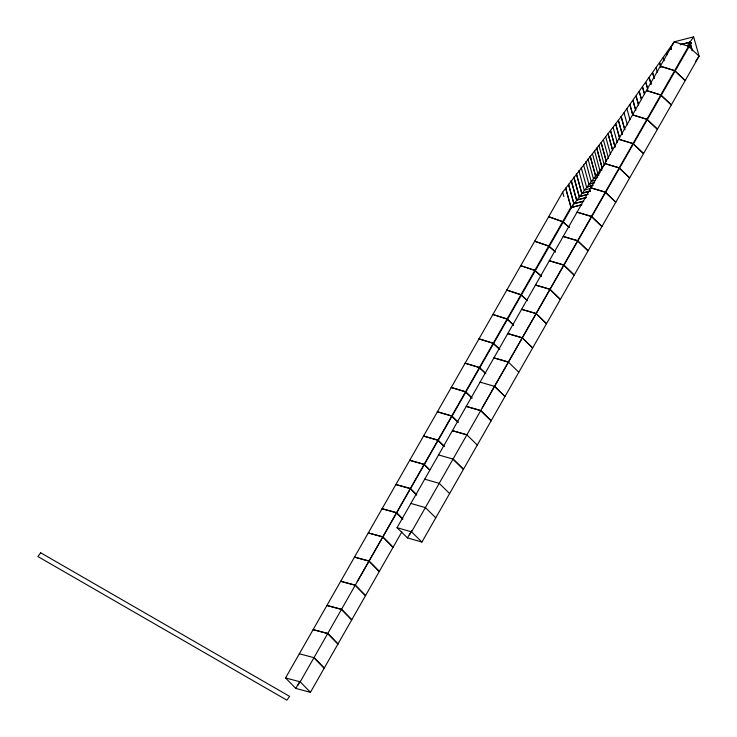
<?xml version="1.0" encoding="UTF-8"?>
<svg xmlns="http://www.w3.org/2000/svg" width="737" height="737" viewBox="0 0 737 737"><rect width="100%" height="100%" fill="white"/><g stroke="black" fill="none" stroke-linecap="round" stroke-linejoin="round"><path stroke-width="1.11" d="M401.905 531.782L310.452 692.301L295.795 688.432L285.551 677.948L562.663 192.2L621.18 116.667L674.217 41.834L693.609 36.85L699.109 56.187L421.942 542.054L407.441 537.909L397.04 527.692L674.217 41.834L688.533 46.302L699.109 56.187L695.406 61.549M295.795 688.432L299.646 681.67M310.452 692.301L300.208 681.817L410.334 488.53L395.769 484.495L410.306 488.576L416.681 494.896M541.419 276.329L534.795 270.442L569.941 208.976M410.306 488.576L534.859 270.341L520.663 265.652L534.795 270.442M407.441 537.909L411.31 531.11M688.533 46.302L411.541 531.847L421.942 542.054M298.006 685.124L300.254 681.191M357.215 581.733L573.202 204.591M409.486 534.878L411.743 530.935M482.238 407.847L691.463 42.525L688.671 46.284M687.464 45.731L689.906 42.202L692.347 50.798L689.896 42.212L693.609 36.85M569.277 210.017L571.064 207.567L581.889 204.729L571.055 207.585L565.648 188.101L571.064 207.567M571.055 207.585L602.092 167.787L596.749 148.229L602.092 167.787L604.294 165.06L598.941 145.502M602.083 169.906L599.909 170.487L594.566 150.928M599.909 172.587L597.735 173.167L592.391 153.609M597.707 177.433L593.368 178.584L588.015 159.035M595.487 180.206L591.138 181.357L585.795 161.808M588.881 184.195L594.308 182.758L588.881 184.195L583.529 164.646M586.578 187.115L593.092 185.392L586.569 187.124L581.217 167.575M591.802 188.138L584.201 190.155L578.84 170.615M689.896 42.212L680.205 44.699L689.906 42.202M299.314 653.783L313.971 657.662L324.216 668.146L313.971 657.653M285.551 677.948L300.208 681.817M397.04 527.692L411.541 531.847M466.862 434.83L452.371 430.657L466.871 434.821L477.272 445.019M438.543 454.922L453.034 459.077L463.435 469.276L453.034 459.077M424.705 479.179L439.206 483.334L449.607 493.541M410.877 503.435L425.369 507.59L435.77 517.798M508.373 362.042L493.891 357.86L508.364 362.06L518.784 372.222M480.045 382.125L494.527 386.317L504.946 396.488L494.536 386.308M555.366 251.925L548.706 246.103L534.638 241.202L548.77 245.992L555.394 251.879M534.859 270.341L541.437 276.292M513.578 325.063L507.028 319.047L492.777 314.459L507.074 318.955L513.597 325.026M485.01 372.922L479.326 367.57L464.983 363.148L479.372 367.487L485.84 373.659M471.966 397.971L465.498 391.798L451.108 387.459L465.544 391.725L471.975 397.943M458.128 422.227L451.689 416.009L437.253 411.743L451.726 415.944L458.138 422.2M429.689 469.902L424.088 464.402L409.588 460.257L424.125 464.347L429.699 469.884M410.334 488.53L416.7 494.886M663.226 57.689L664.138 60.913M656.123 67.859L657.34 72.171M626.947 108.827L629.96 119.634M624.027 112.807L627.334 124.71M624.783 129.657L621.18 116.667L624.783 129.657M562.663 192.2L563.869 196.521M613.101 127.437L617.293 142.61M605.75 136.953L610.512 154.319M603.437 139.883L608.495 158.344M40.673 552.787L37.891 556.536L286.85 700.15L289.641 696.391L40.673 552.787M598.822 175.001L595.56 175.867L590.217 156.308L595.56 175.867L598.822 175.001M590.438 191.012L581.769 193.306L576.389 173.785L581.76 193.315L590.438 191.012M587.914 194.31L579.245 196.604L573.856 177.092L579.236 196.613L587.914 194.319M586.376 197.507L576.62 200.077L571.23 180.574L576.62 200.077L586.376 197.498M583.649 201.155L573.902 203.716L568.494 184.232L573.893 203.734L583.64 201.164M327.735 633.498L313.078 629.619L327.725 633.507L337.979 643.981L327.725 633.507M341.498 609.342L326.85 605.455L341.489 609.361L351.742 619.808L341.498 609.342M355.252 585.187L340.623 581.281L355.243 585.215L365.515 595.643L355.252 585.187M369.016 561.032L354.396 557.098L369.007 561.06L379.288 571.461L369.016 561.032M382.789 536.868L368.178 532.906L382.77 536.904L393.079 547.269L382.789 536.868M396.561 512.703L381.969 508.705L396.534 512.749L402.89 519.097L396.561 512.703M437.916 440.155L423.416 436.009L437.879 440.21L444.3 446.465L437.916 440.155M480.699 410.564L466.208 406.391L480.699 410.573L491.109 420.753L480.699 410.573M536.048 313.52L521.584 309.31L536.039 313.538L546.476 323.672L536.048 313.52M522.201 337.795L507.738 333.585L522.211 337.786L532.63 347.947L522.211 337.786M549.885 289.254L535.431 285.026L549.876 289.272L560.323 299.388L549.876 289.272M577.578 240.713L563.142 236.448L577.568 240.732L588.043 250.81L577.578 240.713M563.722 265.007L549.286 260.741L563.731 264.988L574.178 275.104L563.731 264.988M591.433 216.429L577.007 212.145L591.415 216.457L601.899 226.508L591.433 216.429M605.289 192.145L590.871 187.843L605.27 192.173L615.773 202.205L605.289 192.145M619.144 167.861L604.745 163.531L619.135 167.879L629.647 177.893L619.144 167.861M633.009 143.558L618.629 139.21L633 143.586L643.521 153.572L633.009 143.558M646.883 119.256L632.512 114.88L646.865 119.283L657.413 129.242L646.883 119.256M660.757 94.944L646.404 90.54L660.739 94.981L671.306 104.903L660.757 94.944M493.219 343.23L478.866 338.817L493.173 343.313L499.704 349.356L493.173 343.313M674.641 70.632L660.306 66.192L674.622 70.66L685.198 80.554L674.641 70.632M520.958 294.662L506.706 290.065L520.902 294.754L527.489 300.705L520.958 294.662M562.709 221.616L548.641 216.715L562.644 221.726L569.342 227.484L562.709 221.616M671.121 49.342L670.504 47.186L671.121 49.342M667.455 54.63L666.847 52.474L667.455 54.63M660.868 67.122L659.652 62.82L660.868 67.122M654.17 78.205L652.65 72.825L654.17 78.205M651.047 84.147L649.233 77.689L651.047 84.156M647.685 88.919L645.861 82.452L647.685 88.928M644.368 93.59L642.553 87.123L644.368 93.599M641.42 99.237L639.301 91.683L641.42 99.246M638.537 104.774L636.114 96.142L638.528 104.783M635.709 110.209L632.991 100.49L635.709 110.209M632.65 114.438L629.932 104.718L632.641 114.447M622.314 134.475L618.407 120.398L622.304 134.475M619.614 138.068L615.717 123.982L619.605 138.077M615.054 147.013L610.577 130.744L615.045 147.022M612.594 150.191L608.126 133.913L612.594 150.191M606.229 161.191L601.171 142.729L606.219 161.191"/></g></svg>
